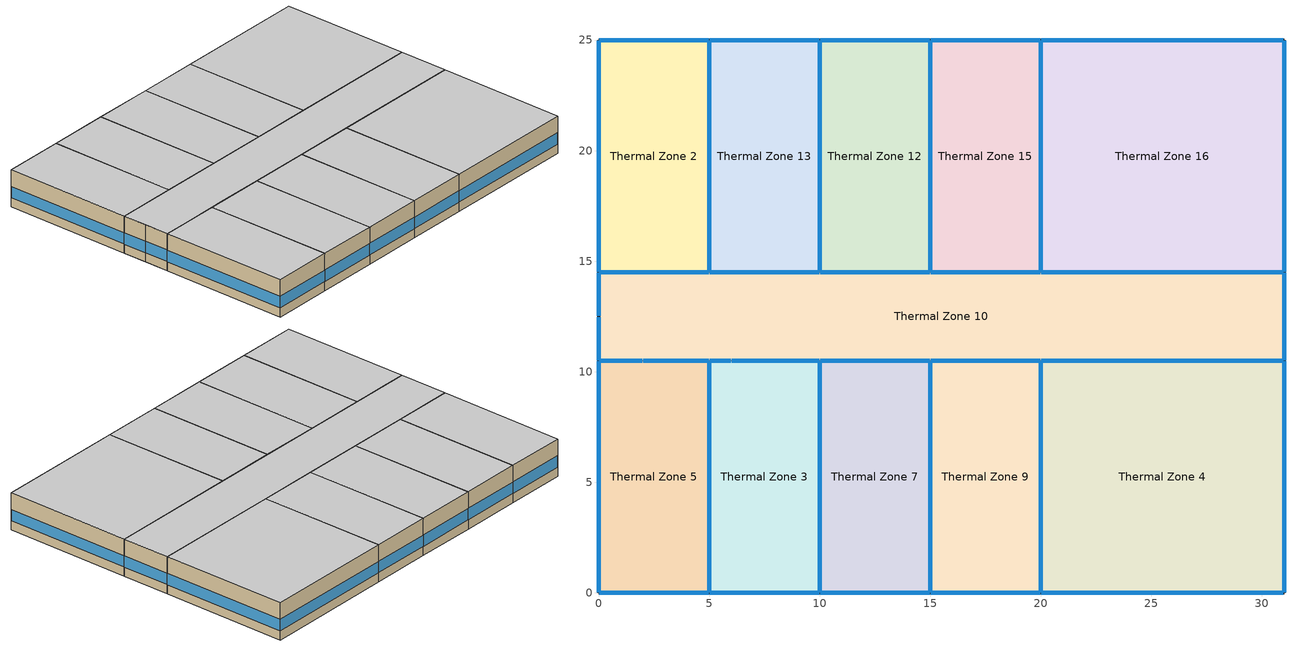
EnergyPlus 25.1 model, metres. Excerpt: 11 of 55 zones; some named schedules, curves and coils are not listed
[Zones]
Thermal Zone 10
 floor ground (AQ_MURB_2024_MURB  ground 1950 1980 6A 2): 31,14.5 31,10.5 0,10.5 0,14.5 z0
 wall outside (Surface 34 c tbd (R 1.0x Solar 1.0x Therm 1.0x)): 31,10.5 31,14.5 z0:3.05
 wall outside (Surface 42 c tbd (R 1.0x Solar 1.0x Therm 1.0x)): 0,12.5 0,10.5 z0:3.05
 wall outside (Surface 43 c tbd (R 1.0x Solar 1.0x Therm 1.0x)): 0,14.5 0,12.5 z0:3.05
 wall to Thermal Zone 4 (Typical Interior Wall): 20,10.5 31,10.5 z0:3.05
 wall to Thermal Zone 9 (Typical Interior Wall): 15,10.5 20,10.5 z0:3.05
 wall to Thermal Zone 7 (Typical Interior Wall): 10,10.5 15,10.5 z0:3.05
 wall to Thermal Zone 3 (Typical Interior Wall): 5,10.5 6,10.5 10,10.5 z0:3.05
 wall to Thermal Zone 5 (Typical Interior Wall): 0,10.5 2,10.5 5,10.5 z0:3.05
 wall to Thermal Zone 2 (Typical Interior Wall): 5,14.5 0,14.5 z0:3.05
 wall to Thermal Zone 13 (Typical Interior Wall): 10,14.5 5,14.5 z0:3.05
 wall to Thermal Zone 12 (Typical Interior Wall): 15,14.5 10,14.5 z0:3.05
 wall to Thermal Zone 15 (Typical Interior Wall): 20,14.5 15,14.5 z0:3.05
 wall to Thermal Zone 16 (Typical Interior Wall): 31,14.5 20,14.5 z0:3.05
 window (Customized Fenestration: u=3.36): 31,10.53 31,14.47 z0.76:1.69; 0,12.47 0,10.53 / 0,14.47 0,12.53 z0.76:1.7
 window inside (Typical Interior Window): 20.03,10.5 30.97,10.5 / 15.03,10.5 19.97,10.5 / 10.03,10.5 14.97,10.5 / 4.97,14.5 0.03,14.5 / 9.97,14.5 5.03,14.5 / 14.97,14.5 10.03,14.5 / 19.97,14.5 15.03,14.5 / 30.97,14.5 20.03,14.5 z0.76:1.68; 6.03,10.5 9.97,10.5 / 2.03,10.5 4.97,10.5 z0.76:1.69; 5.03,10.5 5.97,10.5 z0.76:1.72; 0.03,10.5 1.97,10.5 z0.76:1.7
 ceiling to Thermal Zone 22 (Typical Interior Ceiling): 31,10.5 31,14.5 0,14.5 0,10.5 z3.05
Thermal Zone 12
 floor ground (AQ_MURB_2024_MURB  ground 1950 1980 6A 2): 15,25 15,14.5 10,14.5 10,25 z0
 wall outside (Surface 65 c tbd (R 1.0x Solar 1.0x Therm 1.0x)): 15,25 10,25 z0:3.05
 wall to Thermal Zone 13 (Typical Interior Wall): 10,25 10,14.5 z0:3.05
 wall to Thermal Zone 15 (Typical Interior Wall): 15,14.5 15,25 z0:3.05
 window inside (Typical Interior Window): 10,24.97 10,14.53 / 15,14.53 15,24.97 z0.76:1.68
 window (Customized Fenestration: u=3.36): 14.97,25 10.03,25 z0.76:1.68
 ceiling to Thermal Zone 26 (Typical Interior Ceiling): 15,14.5 15,25 10,25 10,14.5 z3.05
Thermal Zone 13
 floor ground (AQ_MURB_2024_MURB  ground 1950 1980 6A 2): 10,25 10,14.5 5,14.5 5,25 z0
 wall outside (Surface 59 c tbd (R 1.0x Solar 1.0x Therm 1.0x)): 10,25 5,25 z0:3.05
 wall to Thermal Zone 2 (Typical Interior Wall): 5,25 5,14.5 z0:3.05
 window inside (Typical Interior Window): 5,24.97 5,14.53 z0.76:1.68
 window (Customized Fenestration: u=3.36): 9.97,25 5.03,25 z0.76:1.68
 ceiling to Thermal Zone 25 (Typical Interior Ceiling): 10,14.5 10,25 5,25 5,14.5 z3.05
Thermal Zone 15
 floor ground (AQ_MURB_2024_MURB  ground 1950 1980 6A 2): 20,25 20,14.5 15,14.5 15,25 z0
 wall outside (Surface 71 c tbd (R 1.0x Solar 1.0x Therm 1.0x)): 20,25 15,25 z0:3.05
 wall to Thermal Zone 16 (Typical Interior Wall): 20,14.5 20,25 z0:3.05
 window (Customized Fenestration: u=3.36): 19.97,25 15.03,25 z0.76:1.68
 window inside (Typical Interior Window): 20,14.53 20,24.97 z0.76:1.68
 ceiling to Thermal Zone 27 (Typical Interior Ceiling): 20,14.5 20,25 15,25 15,14.5 z3.05
Thermal Zone 16
 floor ground (AQ_MURB_2024_MURB  ground 1950 1980 6A 2): 31,25 31,14.5 20,14.5 20,25 z0
 wall outside (Surface 75 c tbd (R 1.0x Solar 1.0x Therm 1.0x)): 31,25 20,25 z0:3.05
 wall outside (Surface 76 c tbd (R 1.0x Solar 1.0x Therm 1.0x)): 31,14.5 31,25 z0:3.05
 window (Customized Fenestration: u=3.36): 30.97,25 20.03,25 / 31,14.53 31,24.97 z0.76:1.68
 ceiling to Thermal Zone 28 (Typical Interior Ceiling): 31,14.5 31,25 20,25 20,14.5 z3.05
Thermal Zone 2
 floor ground (AQ_MURB_2024_MURB  ground 1950 1980 6A 2): 5,25 5,14.5 0,14.5 0,25 z0
 wall outside (Surface 52 c tbd (R 1.0x Solar 1.0x Therm 1.0x)): 0,25 0,14.5 z0:3.05
 wall outside (Surface 53 c tbd (R 1.0x Solar 1.0x Therm 1.0x)): 5,25 0,25 z0:3.05
 window (Customized Fenestration: u=3.36): 0,24.97 0,14.53 / 4.97,25 0.03,25 z0.76:1.68
 ceiling to Thermal Zone 24 (Typical Interior Ceiling): 5,14.5 5,25 0,25 0,14.5 z3.05
Thermal Zone 3
 floor ground (AQ_MURB_2024_MURB  ground 1950 1980 6A 2): 10,10.5 10,0 5,0 5,10.5 z0
 wall outside (Surface 9 c tbd (R 1.0x Solar 1.0x Therm 1.0x)): 5,0 10,0 z0:3.05
 wall to Thermal Zone 5 (Typical Interior Wall): 5,10.5 5,0 z0:3.05
 wall to Thermal Zone 7 (Typical Interior Wall): 10,0 10,10.5 z0:3.05
 window inside (Typical Interior Window): 5,10.47 5,0.03 / 10,0.03 10,10.47 z0.76:1.68
 window (Customized Fenestration: u=3.36): 5.03,0 9.97,0 z0.76:1.69
 ceiling to Thermal Zone 20 (Typical Interior Ceiling): 10,0 10,10.5 5,10.5 5,0 z3.05
Thermal Zone 4
 floor ground (AQ_MURB_2024_MURB  ground 1950 1980 6A 2): 31,10.5 31,0 20,0 20,10.5 z0
 wall outside (Surface 29 c tbd (R 1.0x Solar 1.0x Therm 1.0x)): 31,0 31,10.5 z0:3.05
 wall outside (Surface 30 c tbd (R 1.0x Solar 1.0x Therm 1.0x)): 20,0 31,0 z0:3.05
 wall to Thermal Zone 9 (Typical Interior Wall): 20,10.5 20,0 z0:3.05
 window (Customized Fenestration: u=3.36): 31,0.03 31,10.47 / 20.03,0 30.97,0 z0.76:1.68
 window inside (Typical Interior Window): 20,10.47 20,0.03 z0.76:1.68
 ceiling to Thermal Zone 1 (Typical Interior Ceiling): 31,0 31,10.5 20,10.5 20,0 z3.05
Thermal Zone 5
 floor ground (AQ_MURB_2024_MURB  ground 1950 1980 6A 2): 5,10.5 5,0 0,0 0,10.5 z0
 wall outside (Surface 2 c tbd (R 1.0x Solar 1.0x Therm 1.0x)): 0,0 5,0 z0:3.05
 wall outside (Surface 3 c tbd (R 1.0x Solar 1.0x Therm 1.0x)): 0,10.5 0,0 z0:3.05
 window (Customized Fenestration: u=3.36): 0.03,0 4.97,0 z0.76:1.69; 0,10.47 0,0.03 z0.76:1.68
 ceiling to Thermal Zone 19 (Typical Interior Ceiling): 5,0 5,10.5 0,10.5 0,0 z3.05
Thermal Zone 7
 floor ground (AQ_MURB_2024_MURB  ground 1950 1980 6A 2): 15,10.5 15,0 10,0 10,10.5 z0
 wall outside (Surface 16 c tbd (R 1.0x Solar 1.0x Therm 1.0x)): 10,0 15,0 z0:3.05
 wall to Thermal Zone 9 (Typical Interior Wall): 15,0 15,10.5 z0:3.05
 window (Customized Fenestration: u=3.36): 10.03,0 14.97,0 z0.76:1.69
 window inside (Typical Interior Window): 15,0.03 15,10.47 z0.76:1.68
 ceiling to Thermal Zone 11 (Typical Interior Ceiling): 15,0 15,10.5 10,10.5 10,0 z3.05
Thermal Zone 9
 floor ground (AQ_MURB_2024_MURB  ground 1950 1980 6A 2): 20,10.5 20,0 15,0 15,10.5 z0
 wall outside (Surface 22 c tbd (R 1.0x Solar 1.0x Therm 1.0x)): 15,0 20,0 z0:3.05
 window (Customized Fenestration: u=3.36): 15.03,0 19.97,0 z0.76:1.69
 ceiling to Thermal Zone 21 (Typical Interior Ceiling): 20,0 20,10.5 15,10.5 15,0 z3.05
[Building]
Building 1
[Site:Location]
Montreal-Trudeau Intl AP: Latitude {deg}=45.4706; Longitude {deg}=-73.7408; Time Zone {hr}=-5; Elevation {m}=36; Keep Site Location Information=No
[SizingPeriod:DesignDay] Month=7; Day of Month=21; Day Type=SummerDesignDay; Daily Dry-Bulb Temperature Range {deltaC}=9.3; Dry-Bulb Temperature Range Modifier Type=DefaultMultipliers; Barometric Pressure {Pa}=100893; Wind Speed {m/s}=4.9; Wind Direction {deg}=220; Rain Indicator=No; Snow Indicator=No; Daylight Saving Time Indicator=No; Solar Model Indicator=ASHRAETau; ASHRAE Clear Sky Optical Depth for Beam Irradiance (taub)=0.465; ASHRAE Clear Sky Optical Depth for Diffuse Irradiance (taud)=1.966; Begin Environment Reset Mode=FullResetAtBeginEnvironment
Name | Maximum Dry-Bulb Temperature {C} | Humidity Condition Type | Wetbulb or DewPoint at Maximum Dry-Bulb {C} | Enthalpy at Maximum Dry-Bulb {J/kg}
Montreal Int'l Ann Clg .4% Condns DB=>MWB | 30 | Wetbulb | 22.1
Montreal Int'l Ann Clg .4% Condns DP=>MDB | 26 | Dewpoint | 21.6
Montreal Int'l Ann Clg .4% Condns Enth=>MDB | 28.1 | Enthalpy |  | 69300
Montreal Int'l Ann Clg .4% Condns WB=>MDB | 28.1 | Wetbulb | 23.2
[Material] Thermal Absorptance=0.9
Name | Roughness | Thickness {m} | Conductivity {W/m-K} | Density {kg/m3} | Specific Heat {J/kg-K} | Solar Absorptance | Visible Absorptance
100mm Normalweight concrete floor | MediumRough | 0.1016 | 2.31045 | 2322 | 832.557 | 0.7 | 0.7
AQNC2024brick (fired clay) (R 1.0x Solar 1.0x Therm 1.0x); AQNC2024brick (fired clay) (R 1.0x Solar 1.0x Therm 1.0x) 1; AQNC2024brick (fired clay) (R 1.0x Solar 1.0x Therm 1.0x) 10; AQNC2024brick (fired clay) (R 1.0x Solar 1.0x Therm 1.0x) 12; AQNC2024brick (fired clay) (R 1.0x Solar 1.0x Therm 1.0x) 14; AQNC2024brick (fired clay) (R 1.0x Solar 1.0x Therm 1.0x) 15; AQNC2024brick (fired clay) (R 1.0x Solar 1.0x Therm 1.0x) 17; AQNC2024brick (fired clay) (R 1.0x Solar 1.0x Therm 1.0x) 19; AQNC2024brick (fired clay) (R 1.0x Solar 1.0x Therm 1.0x) 2; AQNC2024brick (fired clay) (R 1.0x Solar 1.0x Therm 1.0x) 21; AQNC2024brick (fired clay) (R 1.0x Solar 1.0x Therm 1.0x) 23; AQNC2024brick (fired clay) (R 1.0x Solar 1.0x Therm 1.0x) 25; AQNC2024brick (fired clay) (R 1.0x Solar 1.0x Therm 1.0x) 28; AQNC2024brick (fired clay) (R 1.0x Solar 1.0x Therm 1.0x) 29; AQNC2024brick (fired clay) (R 1.0x Solar 1.0x Therm 1.0x) 4; AQNC2024brick (fired clay) (R 1.0x Solar 1.0x Therm 1.0x) 6; AQNC2024brick (fired clay) (R 1.0x Solar 1.0x Therm 1.0x) 7 | MediumRough | 0.1 | 1.43 | 2400 | 840 | 0.7 | 0.7
AQNC2024expanded polystyrene type I 5 cm | MediumRough | 0.05 | 0.0385 | 15 | 1500 | 0.7 | 0.7
AQNC2024standard concrete | MediumRough | 0.1 | 2.5 | 2400 | 840 | 0.7 | 0.7
G01 13mm gypsum board | Smooth | 0.0127 | 0.160031 | 800.001 | 1090.73 | 0.7 | 0.5
Generic Brick (R 1.0x Solar 1.0x Therm 1.0x); Generic Brick (R 1.0x Solar 1.0x Therm 1.0x) 1; Generic Brick (R 1.0x Solar 1.0x Therm 1.0x) 10; Generic Brick (R 1.0x Solar 1.0x Therm 1.0x) 12; Generic Brick (R 1.0x Solar 1.0x Therm 1.0x) 14; Generic Brick (R 1.0x Solar 1.0x Therm 1.0x) 15; Generic Brick (R 1.0x Solar 1.0x Therm 1.0x) 17; Generic Brick (R 1.0x Solar 1.0x Therm 1.0x) 19; Generic Brick (R 1.0x Solar 1.0x Therm 1.0x) 2; Generic Brick (R 1.0x Solar 1.0x Therm 1.0x) 21; Generic Brick (R 1.0x Solar 1.0x Therm 1.0x) 23; Generic Brick (R 1.0x Solar 1.0x Therm 1.0x) 25; Generic Brick (R 1.0x Solar 1.0x Therm 1.0x) 28; Generic Brick (R 1.0x Solar 1.0x Therm 1.0x) 29; Generic Brick (R 1.0x Solar 1.0x Therm 1.0x) 4; Generic Brick (R 1.0x Solar 1.0x Therm 1.0x) 6; Generic Brick (R 1.0x Solar 1.0x Therm 1.0x) 7 | MediumRough | 0.1 | 0.9 | 1920 | 790 | 0.65 | 0.65
Generic Gypsum Board (R 1.0x Solar 1.0x Therm 1.0x); Generic Gypsum Board (R 1.0x Solar 1.0x Therm 1.0x) 1; Generic Gypsum Board (R 1.0x Solar 1.0x Therm 1.0x) 10; Generic Gypsum Board (R 1.0x Solar 1.0x Therm 1.0x) 12; Generic Gypsum Board (R 1.0x Solar 1.0x Therm 1.0x) 14; Generic Gypsum Board (R 1.0x Solar 1.0x Therm 1.0x) 15; Generic Gypsum Board (R 1.0x Solar 1.0x Therm 1.0x) 17; Generic Gypsum Board (R 1.0x Solar 1.0x Therm 1.0x) 19; Generic Gypsum Board (R 1.0x Solar 1.0x Therm 1.0x) 2; Generic Gypsum Board (R 1.0x Solar 1.0x Therm 1.0x) 21; Generic Gypsum Board (R 1.0x Solar 1.0x Therm 1.0x) 23; Generic Gypsum Board (R 1.0x Solar 1.0x Therm 1.0x) 25; Generic Gypsum Board (R 1.0x Solar 1.0x Therm 1.0x) 28; Generic Gypsum Board (R 1.0x Solar 1.0x Therm 1.0x) 29; Generic Gypsum Board (R 1.0x Solar 1.0x Therm 1.0x) 4; Generic Gypsum Board (R 1.0x Solar 1.0x Therm 1.0x) 6; Generic Gypsum Board (R 1.0x Solar 1.0x Therm 1.0x) 7 | MediumSmooth | 0.0127 | 0.16 | 800 | 1090 | 0.5 | 0.5
Generic Wall Air Gap (R 1.0x Solar 1.0x Therm 1.0x); Generic Wall Air Gap (R 1.0x Solar 1.0x Therm 1.0x) 1; Generic Wall Air Gap (R 1.0x Solar 1.0x Therm 1.0x) 10; Generic Wall Air Gap (R 1.0x Solar 1.0x Therm 1.0x) 12; Generic Wall Air Gap (R 1.0x Solar 1.0x Therm 1.0x) 14; Generic Wall Air Gap (R 1.0x Solar 1.0x Therm 1.0x) 15; Generic Wall Air Gap (R 1.0x Solar 1.0x Therm 1.0x) 17; Generic Wall Air Gap (R 1.0x Solar 1.0x Therm 1.0x) 19; Generic Wall Air Gap (R 1.0x Solar 1.0x Therm 1.0x) 2; Generic Wall Air Gap (R 1.0x Solar 1.0x Therm 1.0x) 21; Generic Wall Air Gap (R 1.0x Solar 1.0x Therm 1.0x) 23; Generic Wall Air Gap (R 1.0x Solar 1.0x Therm 1.0x) 25; Generic Wall Air Gap (R 1.0x Solar 1.0x Therm 1.0x) 28; Generic Wall Air Gap (R 1.0x Solar 1.0x Therm 1.0x) 29; Generic Wall Air Gap (R 1.0x Solar 1.0x Therm 1.0x) 4; Generic Wall Air Gap (R 1.0x Solar 1.0x Therm 1.0x) 6; Generic Wall Air Gap (R 1.0x Solar 1.0x Therm 1.0x) 7 | Smooth | 0.1 | 0.667 | 1.28 | 1000 | 0.7 | 0.7
Surface 16 m tbd (R 1.0x Solar 1.0x Therm 1.0x); Surface 22 m tbd (R 1.0x Solar 1.0x Therm 1.0x); Surface 34 m tbd (R 1.0x Solar 1.0x Therm 1.0x); Surface 42 m tbd (R 1.0x Solar 1.0x Therm 1.0x); Surface 43 m tbd (R 1.0x Solar 1.0x Therm 1.0x); Surface 59 m tbd (R 1.0x Solar 1.0x Therm 1.0x); Surface 65 m tbd (R 1.0x Solar 1.0x Therm 1.0x); Surface 71 m tbd (R 1.0x Solar 1.0x Therm 1.0x); Surface 9 m tbd (R 1.0x Solar 1.0x Therm 1.0x) | MediumRough | 0.1 | 0.0941571 | 15 | 1500 | 0.7 | 0.7
Surface 2 m tbd (R 1.0x Solar 1.0x Therm 1.0x); Surface 53 m tbd (R 1.0x Solar 1.0x Therm 1.0x) | MediumRough | 0.1 | 0.100229 | 15 | 1500 | 0.7 | 0.7
Surface 29 m tbd (R 1.0x Solar 1.0x Therm 1.0x); Surface 3 m tbd (R 1.0x Solar 1.0x Therm 1.0x); Surface 52 m tbd (R 1.0x Solar 1.0x Therm 1.0x); Surface 76 m tbd (R 1.0x Solar 1.0x Therm 1.0x) | MediumRough | 0.1 | 0.0970483 | 15 | 1500 | 0.7 | 0.7
Surface 30 m tbd (R 1.0x Solar 1.0x Therm 1.0x); Surface 75 m tbd (R 1.0x Solar 1.0x Therm 1.0x) | MediumRough | 0.1 | 0.0969168 | 15 | 1500 | 0.7 | 0.7
[Material:NoMass]
CP02 CARPET PAD 3: Roughness=Smooth; Thermal Resistance {m2-K/W}=0.21648; Thermal Absorptance=0.9; Solar Absorptance=0.7; Visible Absorptance=0.8
[WindowMaterial:Glazing]
Clear 3mm 1: Optical Data Type=SpectralAverage; Thickness {m}=0.003; Solar Transmittance at Normal Incidence=0.837; Front Side Solar Reflectance at Normal Incidence=0.075; Back Side Solar Reflectance at Normal Incidence=0.075; Visible Transmittance at Normal Incidence=0.898; Front Side Visible Reflectance at Normal Incidence=0.081; Back Side Visible Reflectance at Normal Incidence=0.081; Infrared Transmittance at Normal Incidence=0; Front Side Infrared Hemispherical Emissivity=0.84; Back Side Infrared Hemispherical Emissivity=0.84; Conductivity {W/m-K}=0.9; Dirt Correction Factor for Solar and Visible Transmittance=1; Solar Diffusing=No
[WindowMaterial:SimpleGlazingSystem]
Fenestration U=3.32 0.66 1: U-Factor {W/m2-K}=3.32; Solar Heat Gain Coefficient=0.66; Visible Transmittance=0.21
[Construction]
AQ_MURB_2024_MURB  ground 1950 1980 6A 2: AQNC2024standard concrete, AQNC2024expanded polystyrene type I 5 cm
Customized Fenestration: u=3.36: Fenestration U=3.32 0.66 1
Surface 16 c tbd (R 1.0x Solar 1.0x Therm 1.0x): Generic Brick (R 1.0x Solar 1.0x Therm 1.0x) 6, AQNC2024brick (fired clay) (R 1.0x Solar 1.0x Therm 1.0x) 6, Surface 16 m tbd (R 1.0x Solar 1.0x Therm 1.0x), Generic Wall Air Gap (R 1.0x Solar 1.0x Therm 1.0x) 6, Generic Gypsum Board (R 1.0x Solar 1.0x Therm 1.0x) 6
Surface 2 c tbd (R 1.0x Solar 1.0x Therm 1.0x): Generic Brick (R 1.0x Solar 1.0x Therm 1.0x) 1, AQNC2024brick (fired clay) (R 1.0x Solar 1.0x Therm 1.0x) 1, Surface 2 m tbd (R 1.0x Solar 1.0x Therm 1.0x), Generic Wall Air Gap (R 1.0x Solar 1.0x Therm 1.0x) 1, Generic Gypsum Board (R 1.0x Solar 1.0x Therm 1.0x) 1
Surface 22 c tbd (R 1.0x Solar 1.0x Therm 1.0x): Generic Brick (R 1.0x Solar 1.0x Therm 1.0x) 10, AQNC2024brick (fired clay) (R 1.0x Solar 1.0x Therm 1.0x) 10, Surface 22 m tbd (R 1.0x Solar 1.0x Therm 1.0x), Generic Wall Air Gap (R 1.0x Solar 1.0x Therm 1.0x) 10, Generic Gypsum Board (R 1.0x Solar 1.0x Therm 1.0x) 10
Surface 29 c tbd (R 1.0x Solar 1.0x Therm 1.0x): Generic Brick (R 1.0x Solar 1.0x Therm 1.0x) 2, AQNC2024brick (fired clay) (R 1.0x Solar 1.0x Therm 1.0x) 2, Surface 29 m tbd (R 1.0x Solar 1.0x Therm 1.0x), Generic Wall Air Gap (R 1.0x Solar 1.0x Therm 1.0x) 2, Generic Gypsum Board (R 1.0x Solar 1.0x Therm 1.0x) 2
Surface 3 c tbd (R 1.0x Solar 1.0x Therm 1.0x): Generic Brick (R 1.0x Solar 1.0x Therm 1.0x), AQNC2024brick (fired clay) (R 1.0x Solar 1.0x Therm 1.0x), Surface 3 m tbd (R 1.0x Solar 1.0x Therm 1.0x), Generic Wall Air Gap (R 1.0x Solar 1.0x Therm 1.0x), Generic Gypsum Board (R 1.0x Solar 1.0x Therm 1.0x)
Surface 30 c tbd (R 1.0x Solar 1.0x Therm 1.0x): Generic Brick (R 1.0x Solar 1.0x Therm 1.0x) 12, AQNC2024brick (fired clay) (R 1.0x Solar 1.0x Therm 1.0x) 12, Surface 30 m tbd (R 1.0x Solar 1.0x Therm 1.0x), Generic Wall Air Gap (R 1.0x Solar 1.0x Therm 1.0x) 12, Generic Gypsum Board (R 1.0x Solar 1.0x Therm 1.0x) 12
Surface 34 c tbd (R 1.0x Solar 1.0x Therm 1.0x): Generic Brick (R 1.0x Solar 1.0x Therm 1.0x) 14, AQNC2024brick (fired clay) (R 1.0x Solar 1.0x Therm 1.0x) 14, Surface 34 m tbd (R 1.0x Solar 1.0x Therm 1.0x), Generic Wall Air Gap (R 1.0x Solar 1.0x Therm 1.0x) 14, Generic Gypsum Board (R 1.0x Solar 1.0x Therm 1.0x) 14
Surface 42 c tbd (R 1.0x Solar 1.0x Therm 1.0x): Generic Brick (R 1.0x Solar 1.0x Therm 1.0x) 7, AQNC2024brick (fired clay) (R 1.0x Solar 1.0x Therm 1.0x) 7, Surface 42 m tbd (R 1.0x Solar 1.0x Therm 1.0x), Generic Wall Air Gap (R 1.0x Solar 1.0x Therm 1.0x) 7, Generic Gypsum Board (R 1.0x Solar 1.0x Therm 1.0x) 7
Surface 43 c tbd (R 1.0x Solar 1.0x Therm 1.0x): Generic Brick (R 1.0x Solar 1.0x Therm 1.0x) 17, AQNC2024brick (fired clay) (R 1.0x Solar 1.0x Therm 1.0x) 17, Surface 43 m tbd (R 1.0x Solar 1.0x Therm 1.0x), Generic Wall Air Gap (R 1.0x Solar 1.0x Therm 1.0x) 17, Generic Gypsum Board (R 1.0x Solar 1.0x Therm 1.0x) 17
Surface 52 c tbd (R 1.0x Solar 1.0x Therm 1.0x): Generic Brick (R 1.0x Solar 1.0x Therm 1.0x) 15, AQNC2024brick (fired clay) (R 1.0x Solar 1.0x Therm 1.0x) 15, Surface 52 m tbd (R 1.0x Solar 1.0x Therm 1.0x), Generic Wall Air Gap (R 1.0x Solar 1.0x Therm 1.0x) 15, Generic Gypsum Board (R 1.0x Solar 1.0x Therm 1.0x) 15
Surface 53 c tbd (R 1.0x Solar 1.0x Therm 1.0x): Generic Brick (R 1.0x Solar 1.0x Therm 1.0x) 21, AQNC2024brick (fired clay) (R 1.0x Solar 1.0x Therm 1.0x) 21, Surface 53 m tbd (R 1.0x Solar 1.0x Therm 1.0x), Generic Wall Air Gap (R 1.0x Solar 1.0x Therm 1.0x) 21, Generic Gypsum Board (R 1.0x Solar 1.0x Therm 1.0x) 21
Surface 59 c tbd (R 1.0x Solar 1.0x Therm 1.0x): Generic Brick (R 1.0x Solar 1.0x Therm 1.0x) 23, AQNC2024brick (fired clay) (R 1.0x Solar 1.0x Therm 1.0x) 23, Surface 59 m tbd (R 1.0x Solar 1.0x Therm 1.0x), Generic Wall Air Gap (R 1.0x Solar 1.0x Therm 1.0x) 23, Generic Gypsum Board (R 1.0x Solar 1.0x Therm 1.0x) 23
Surface 65 c tbd (R 1.0x Solar 1.0x Therm 1.0x): Generic Brick (R 1.0x Solar 1.0x Therm 1.0x) 25, AQNC2024brick (fired clay) (R 1.0x Solar 1.0x Therm 1.0x) 25, Surface 65 m tbd (R 1.0x Solar 1.0x Therm 1.0x), Generic Wall Air Gap (R 1.0x Solar 1.0x Therm 1.0x) 25, Generic Gypsum Board (R 1.0x Solar 1.0x Therm 1.0x) 25
Surface 71 c tbd (R 1.0x Solar 1.0x Therm 1.0x): Generic Brick (R 1.0x Solar 1.0x Therm 1.0x) 28, AQNC2024brick (fired clay) (R 1.0x Solar 1.0x Therm 1.0x) 28, Surface 71 m tbd (R 1.0x Solar 1.0x Therm 1.0x), Generic Wall Air Gap (R 1.0x Solar 1.0x Therm 1.0x) 28, Generic Gypsum Board (R 1.0x Solar 1.0x Therm 1.0x) 28
Surface 75 c tbd (R 1.0x Solar 1.0x Therm 1.0x): Generic Brick (R 1.0x Solar 1.0x Therm 1.0x) 19, AQNC2024brick (fired clay) (R 1.0x Solar 1.0x Therm 1.0x) 19, Surface 75 m tbd (R 1.0x Solar 1.0x Therm 1.0x), Generic Wall Air Gap (R 1.0x Solar 1.0x Therm 1.0x) 19, Generic Gypsum Board (R 1.0x Solar 1.0x Therm 1.0x) 19
Surface 76 c tbd (R 1.0x Solar 1.0x Therm 1.0x): Generic Brick (R 1.0x Solar 1.0x Therm 1.0x) 29, AQNC2024brick (fired clay) (R 1.0x Solar 1.0x Therm 1.0x) 29, Surface 76 m tbd (R 1.0x Solar 1.0x Therm 1.0x), Generic Wall Air Gap (R 1.0x Solar 1.0x Therm 1.0x) 29, Generic Gypsum Board (R 1.0x Solar 1.0x Therm 1.0x) 29
Surface 9 c tbd (R 1.0x Solar 1.0x Therm 1.0x): Generic Brick (R 1.0x Solar 1.0x Therm 1.0x) 4, AQNC2024brick (fired clay) (R 1.0x Solar 1.0x Therm 1.0x) 4, Surface 9 m tbd (R 1.0x Solar 1.0x Therm 1.0x), Generic Wall Air Gap (R 1.0x Solar 1.0x Therm 1.0x) 4, Generic Gypsum Board (R 1.0x Solar 1.0x Therm 1.0x) 4
Typical Interior Ceiling: CP02 CARPET PAD 3, 100mm Normalweight concrete floor
Typical Interior Wall: G01 13mm gypsum board, G01 13mm gypsum board
Typical Interior Window: Clear 3mm 1
[Zone] Multiplier=1; Part of Total Floor Area=Yes
Thermal Zone 10; Thermal Zone 12; Thermal Zone 13; Thermal Zone 15; Thermal Zone 16; Thermal Zone 2; Thermal Zone 3; Thermal Zone 4; Thermal Zone 5; Thermal Zone 7; Thermal Zone 9
[Space]
Name | Zone | Space Type
Space 106 | Thermal Zone 10 | MURB large
Space 109 | Thermal Zone 12 | MURB small
Space 108 | Thermal Zone 13 | MURB small
Space 110 | Thermal Zone 15 | MURB small
Space 111 | Thermal Zone 16 | MURB large
Space 107 | Thermal Zone 2 | MURB small
Space 102 | Thermal Zone 3 | MURB small
Space 105 | Thermal Zone 4 | MURB lobby
Space 101 | Thermal Zone 5 | MURB small
Space 103 | Thermal Zone 7 | MURB small
Space 104 | Thermal Zone 9 | MURB small
[SpaceList]
MURB lobby: Space 105, Space 305, Space 205, Space 505
MURB large: Space 211, Space 106, Space 111, Space 206, Space 306, Space 311, Space 506, Space 405, Space 511
MURB small: Space 411, Space 103, Space 403, Space 502, Space 102, Space 101, Space 104, Space 107, Space 203, Space 109, Space 108, Space 408, Space 110, Space 303, Space 501, Space 201, Space 202, Space 204, Space 401, Space 207, Space 208, Space 209, Space 210, Space 310, Space 301, Space 302, Space 509, Space 504, Space 304, Space 307, Space 510, Space 308, Space 406, Space 309, Space 507, Space 402, Space 508, Space 404, Space 503, Space 407, Space 409, Space 410
[ZoneInfiltration:DesignFlowRate] Design Flow Rate Calculation Method=Flow/ExteriorArea; Flow Rate per Exterior Surface Area {m3/s-m2}=0.000330626; Constant Term Coefficient=0.1689; Temperature Term Coefficient=0.0232; Velocity Term Coefficient=0; Velocity Squared Term Coefficient=0.0143; Density Basis=Outdoor
Name | Zone or ZoneList or Space or SpaceList | Schedule
Space 106 HVAC Off Infiltration | Space 106 | Infiltration HVAC Off Schedule
Space 106 HVAC On Infiltration | Space 106 | Infiltration HVAC On Schedule
Space 109 HVAC Off Infiltration | Space 109 | Infiltration HVAC Off Schedule
Space 109 HVAC On Infiltration | Space 109 | Infiltration HVAC On Schedule
Space 108 HVAC Off Infiltration | Space 108 | Infiltration HVAC Off Schedule
Space 108 HVAC On Infiltration | Space 108 | Infiltration HVAC On Schedule
Space 110 HVAC Off Infiltration | Space 110 | Infiltration HVAC Off Schedule
Space 110 HVAC On Infiltration | Space 110 | Infiltration HVAC On Schedule
Space 111 HVAC Off Infiltration | Space 111 | Infiltration HVAC Off Schedule
Space 111 HVAC On Infiltration | Space 111 | Infiltration HVAC On Schedule
Space 107 HVAC Off Infiltration | Space 107 | Infiltration HVAC Off Schedule
Space 107 HVAC On Infiltration | Space 107 | Infiltration HVAC On Schedule
Space 102 HVAC Off Infiltration | Space 102 | Infiltration HVAC Off Schedule
Space 102 HVAC On Infiltration | Space 102 | Infiltration HVAC On Schedule
Space 105 HVAC Off Infiltration | Space 105 | Infiltration HVAC Off Schedule
Space 105 HVAC On Infiltration | Space 105 | Infiltration HVAC On Schedule
Space 101 HVAC Off Infiltration | Space 101 | Infiltration HVAC Off Schedule
Space 101 HVAC On Infiltration | Space 101 | Infiltration HVAC On Schedule
Space 103 HVAC Off Infiltration | Space 103 | Infiltration HVAC Off Schedule
Space 103 HVAC On Infiltration | Space 103 | Infiltration HVAC On Schedule
Space 104 HVAC Off Infiltration | Space 104 | Infiltration HVAC Off Schedule
Space 104 HVAC On Infiltration | Space 104 | Infiltration HVAC On Schedule
[ZoneControl:Thermostat] Temperature Difference Between Cutout And Setpoint {deltaC}=0
Name | Zone or ZoneList | Control Type Schedule | Control 1
Thermal Zone 10 Thermostat | Thermal Zone 10 | Thermal Zone 10 Thermostat Schedule | Thermostat Setpoint Dual Setpoint 33
Thermal Zone 12 Thermostat | Thermal Zone 12 | Thermal Zone 12 Thermostat Schedule | Thermostat Setpoint Dual Setpoint 30
Thermal Zone 13 Thermostat | Thermal Zone 13 | Thermal Zone 13 Thermostat Schedule | Thermostat Setpoint Dual Setpoint 27
Thermal Zone 15 Thermostat | Thermal Zone 15 | Thermal Zone 15 Thermostat Schedule | Thermostat Setpoint Dual Setpoint 24
Thermal Zone 16 Thermostat | Thermal Zone 16 | Thermal Zone 16 Thermostat Schedule | Thermostat Setpoint Dual Setpoint 25
Thermal Zone 2 Thermostat | Thermal Zone 2 | Thermal Zone 2 Thermostat Schedule | Thermostat Setpoint Dual Setpoint 32
Thermal Zone 3 Thermostat | Thermal Zone 3 | Thermal Zone 3 Thermostat Schedule | Thermostat Setpoint Dual Setpoint 35
Thermal Zone 4 Thermostat | Thermal Zone 4 | Thermal Zone 4 Thermostat Schedule | Thermostat Setpoint Dual Setpoint 34
Thermal Zone 5 Thermostat | Thermal Zone 5 | Thermal Zone 5 Thermostat Schedule | Thermostat Setpoint Dual Setpoint 22
Thermal Zone 7 Thermostat | Thermal Zone 7 | Thermal Zone 7 Thermostat Schedule | Thermostat Setpoint Dual Setpoint 31
Thermal Zone 9 Thermostat | Thermal Zone 9 | Thermal Zone 9 Thermostat Schedule | Thermostat Setpoint Dual Setpoint 28
[ThermostatSetpoint:DualSetpoint] Heating Setpoint Temperature Schedule=NECB-G-Thermostat Setpoint-Heating; Cooling Setpoint Temperature Schedule=NECB-G-Thermostat Setpoint-Cooling
Thermostat Setpoint Dual Setpoint 33; Thermostat Setpoint Dual Setpoint 30; Thermostat Setpoint Dual Setpoint 27; Thermostat Setpoint Dual Setpoint 24; Thermostat Setpoint Dual Setpoint 25; Thermostat Setpoint Dual Setpoint 32; Thermostat Setpoint Dual Setpoint 35; Thermostat Setpoint Dual Setpoint 34; Thermostat Setpoint Dual Setpoint 22; Thermostat Setpoint Dual Setpoint 31; Thermostat Setpoint Dual Setpoint 28
[ZoneHVAC:Baseboard:Convective:Electric] Availability Schedule=Always On Discrete hvac_library; Heating Design Capacity {W}=Autosize; Efficiency=1
Elec Baseboard; Elec Baseboard 32; Elec Baseboard 25; Elec Baseboard 29; Elec Baseboard 26; Elec Baseboard 22; Elec Baseboard 23; Elec Baseboard 24; Elec Baseboard 43; Elec Baseboard 47; Elec Baseboard 45; Elec Baseboard 31; Elec Baseboard 52; Elec Baseboard 44; Elec Baseboard 53; Elec Baseboard 48; Elec Baseboard 54; Elec Baseboard 49; Elec Baseboard 42; Elec Baseboard 40; Elec Baseboard 36; Elec Baseboard 37; Elec Baseboard 34; Elec Baseboard 46; Elec Baseboard 50; Elec Baseboard 41; Elec Baseboard 51; Elec Baseboard 38; Elec Baseboard 39; Elec Baseboard 8; Elec Baseboard 14; Elec Baseboard 2; Elec Baseboard 3; Elec Baseboard 33; Elec Baseboard 19; Elec Baseboard 11; Elec Baseboard 5; Elec Baseboard 6; Elec Baseboard 13; Elec Baseboard 9; Elec Baseboard 12; Elec Baseboard 7; Elec Baseboard 16; Elec Baseboard 15; Elec Baseboard 21; Elec Baseboard 17; Elec Baseboard 4; Elec Baseboard 1; Elec Baseboard 10; Elec Baseboard 20; Elec Baseboard 18; Elec Baseboard 28; Elec Baseboard 30; Elec Baseboard 35; Elec Baseboard 27
[ZoneHVAC:PackagedTerminalAirConditioner] Availability Schedule=Always On Discrete hvac_library; Cooling Supply Air Flow Rate {m3/s}=Autosize; Heating Supply Air Flow Rate {m3/s}=Autosize; No Load Supply Air Flow Rate {m3/s}=Autosize; No Load Supply Air Flow Rate Control Set To Low Speed=Yes; Cooling Outdoor Air Flow Rate {m3/s}=Autosize; Heating Outdoor Air Flow Rate {m3/s}=Autosize; No Load Outdoor Air Flow Rate {m3/s}=Autosize; Fan Placement=DrawThrough; Supply Air Fan Operating Mode Schedule=Cycling PTAC Fan Mode Always Zero
Name | Supply Air Fan | Heating Coil | Cooling Coil
Cycling PTAC DX Clg Elec Htg | Cycling Elec PTAC Fan | Cycling PTAC Elec Htg Coil | Cycling Elec PTAC 1 Spd DX Clg Coil
Cycling PTAC DX Clg Elec Htg 50 | Cycling Elec PTAC Fan 50 | Cycling PTAC Elec Htg Coil 50 | Cycling Elec PTAC 1 Spd DX Clg Coil 50
Cycling PTAC DX Clg Elec Htg 52 | Cycling Elec PTAC Fan 52 | Cycling PTAC Elec Htg Coil 52 | Cycling Elec PTAC 1 Spd DX Clg Coil 52
Cycling PTAC DX Clg Elec Htg 51 | Cycling Elec PTAC Fan 51 | Cycling PTAC Elec Htg Coil 51 | Cycling Elec PTAC 1 Spd DX Clg Coil 51
Cycling PTAC DX Clg Elec Htg 54 | Cycling Elec PTAC Fan 54 | Cycling PTAC Elec Htg Coil 54 | Cycling Elec PTAC 1 Spd DX Clg Coil 54
Cycling PTAC DX Clg Elec Htg 4 | Cycling Elec PTAC Fan 4 | Cycling PTAC Elec Htg Coil 4 | Cycling Elec PTAC 1 Spd DX Clg Coil 4
Cycling PTAC DX Clg Elec Htg 22 | Cycling Elec PTAC Fan 22 | Cycling PTAC Elec Htg Coil 22 | Cycling Elec PTAC 1 Spd DX Clg Coil 22
Cycling PTAC DX Clg Elec Htg 12 | Cycling Elec PTAC Fan 12 | Cycling PTAC Elec Htg Coil 12 | Cycling Elec PTAC 1 Spd DX Clg Coil 12
Cycling PTAC DX Clg Elec Htg 3 | Cycling Elec PTAC Fan 3 | Cycling PTAC Elec Htg Coil 3 | Cycling Elec PTAC 1 Spd DX Clg Coil 3
Cycling PTAC DX Clg Elec Htg 18 | Cycling Elec PTAC Fan 18 | Cycling PTAC Elec Htg Coil 18 | Cycling Elec PTAC 1 Spd DX Clg Coil 18
Cycling PTAC DX Clg Elec Htg 27 | Cycling Elec PTAC Fan 27 | Cycling PTAC Elec Htg Coil 27 | Cycling Elec PTAC 1 Spd DX Clg Coil 27
Cycling PTAC DX Clg Elec Htg 43 | Cycling Elec PTAC Fan 43 | Cycling PTAC Elec Htg Coil 43 | Cycling Elec PTAC 1 Spd DX Clg Coil 43
Cycling PTAC DX Clg Elec Htg 16 | Cycling Elec PTAC Fan 16 | Cycling PTAC Elec Htg Coil 16 | Cycling Elec PTAC 1 Spd DX Clg Coil 16
Cycling PTAC DX Clg Elec Htg 23 | Cycling Elec PTAC Fan 23 | Cycling PTAC Elec Htg Coil 23 | Cycling Elec PTAC 1 Spd DX Clg Coil 23
Cycling PTAC DX Clg Elec Htg 1 | Cycling Elec PTAC Fan 1 | Cycling PTAC Elec Htg Coil 1 | Cycling Elec PTAC 1 Spd DX Clg Coil 1
Cycling PTAC DX Clg Elec Htg 10 | Cycling Elec PTAC Fan 10 | Cycling PTAC Elec Htg Coil 10 | Cycling Elec PTAC 1 Spd DX Clg Coil 10
Cycling PTAC DX Clg Elec Htg 24 | Cycling Elec PTAC Fan 24 | Cycling PTAC Elec Htg Coil 24 | Cycling Elec PTAC 1 Spd DX Clg Coil 24
Cycling PTAC DX Clg Elec Htg 2 | Cycling Elec PTAC Fan 2 | Cycling PTAC Elec Htg Coil 2 | Cycling Elec PTAC 1 Spd DX Clg Coil 2
Cycling PTAC DX Clg Elec Htg 6 | Cycling Elec PTAC Fan 6 | Cycling PTAC Elec Htg Coil 6 | Cycling Elec PTAC 1 Spd DX Clg Coil 6
Cycling PTAC DX Clg Elec Htg 14 | Cycling Elec PTAC Fan 14 | Cycling PTAC Elec Htg Coil 14 | Cycling Elec PTAC 1 Spd DX Clg Coil 14
Cycling PTAC DX Clg Elec Htg 17 | Cycling Elec PTAC Fan 17 | Cycling PTAC Elec Htg Coil 17 | Cycling Elec PTAC 1 Spd DX Clg Coil 17
Cycling PTAC DX Clg Elec Htg 5 | Cycling Elec PTAC Fan 5 | Cycling PTAC Elec Htg Coil 5 | Cycling Elec PTAC 1 Spd DX Clg Coil 5
Cycling PTAC DX Clg Elec Htg 47 | Cycling Elec PTAC Fan 47 | Cycling PTAC Elec Htg Coil 47 | Cycling Elec PTAC 1 Spd DX Clg Coil 47
Cycling PTAC DX Clg Elec Htg 28 | Cycling Elec PTAC Fan 28 | Cycling PTAC Elec Htg Coil 28 | Cycling Elec PTAC 1 Spd DX Clg Coil 28
Cycling PTAC DX Clg Elec Htg 25 | Cycling Elec PTAC Fan 25 | Cycling PTAC Elec Htg Coil 25 | Cycling Elec PTAC 1 Spd DX Clg Coil 25
Cycling PTAC DX Clg Elec Htg 7 | Cycling Elec PTAC Fan 7 | Cycling PTAC Elec Htg Coil 7 | Cycling Elec PTAC 1 Spd DX Clg Coil 7
Cycling PTAC DX Clg Elec Htg 26 | Cycling Elec PTAC Fan 26 | Cycling PTAC Elec Htg Coil 26 | Cycling Elec PTAC 1 Spd DX Clg Coil 26
Cycling PTAC DX Clg Elec Htg 11 | Cycling Elec PTAC Fan 11 | Cycling PTAC Elec Htg Coil 11 | Cycling Elec PTAC 1 Spd DX Clg Coil 11
Cycling PTAC DX Clg Elec Htg 29 | Cycling Elec PTAC Fan 29 | Cycling PTAC Elec Htg Coil 29 | Cycling Elec PTAC 1 Spd DX Clg Coil 29
Cycling PTAC DX Clg Elec Htg 8 | Cycling Elec PTAC Fan 8 | Cycling PTAC Elec Htg Coil 8 | Cycling Elec PTAC 1 Spd DX Clg Coil 8
Cycling PTAC DX Clg Elec Htg 30 | Cycling Elec PTAC Fan 30 | Cycling PTAC Elec Htg Coil 30 | Cycling Elec PTAC 1 Spd DX Clg Coil 30
Cycling PTAC DX Clg Elec Htg 13 | Cycling Elec PTAC Fan 13 | Cycling PTAC Elec Htg Coil 13 | Cycling Elec PTAC 1 Spd DX Clg Coil 13
Cycling PTAC DX Clg Elec Htg 19 | Cycling Elec PTAC Fan 19 | Cycling PTAC Elec Htg Coil 19 | Cycling Elec PTAC 1 Spd DX Clg Coil 19
Cycling PTAC DX Clg Elec Htg 53 | Cycling Elec PTAC Fan 53 | Cycling PTAC Elec Htg Coil 53 | Cycling Elec PTAC 1 Spd DX Clg Coil 53
Cycling PTAC DX Clg Elec Htg 9 | Cycling Elec PTAC Fan 9 | Cycling PTAC Elec Htg Coil 9 | Cycling Elec PTAC 1 Spd DX Clg Coil 9
Cycling PTAC DX Clg Elec Htg 31 | Cycling Elec PTAC Fan 31 | Cycling PTAC Elec Htg Coil 31 | Cycling Elec PTAC 1 Spd DX Clg Coil 31
Cycling PTAC DX Clg Elec Htg 32 | Cycling Elec PTAC Fan 32 | Cycling PTAC Elec Htg Coil 32 | Cycling Elec PTAC 1 Spd DX Clg Coil 32
Cycling PTAC DX Clg Elec Htg 20 | Cycling Elec PTAC Fan 20 | Cycling PTAC Elec Htg Coil 20 | Cycling Elec PTAC 1 Spd DX Clg Coil 20
Cycling PTAC DX Clg Elec Htg 15 | Cycling Elec PTAC Fan 15 | Cycling PTAC Elec Htg Coil 15 | Cycling Elec PTAC 1 Spd DX Clg Coil 15
Cycling PTAC DX Clg Elec Htg 21 | Cycling Elec PTAC Fan 21 | Cycling PTAC Elec Htg Coil 21 | Cycling Elec PTAC 1 Spd DX Clg Coil 21
Cycling PTAC DX Clg Elec Htg 38 | Cycling Elec PTAC Fan 38 | Cycling PTAC Elec Htg Coil 38 | Cycling Elec PTAC 1 Spd DX Clg Coil 38
Cycling PTAC DX Clg Elec Htg 41 | Cycling Elec PTAC Fan 41 | Cycling PTAC Elec Htg Coil 41 | Cycling Elec PTAC 1 Spd DX Clg Coil 41
Cycling PTAC DX Clg Elec Htg 39 | Cycling Elec PTAC Fan 39 | Cycling PTAC Elec Htg Coil 39 | Cycling Elec PTAC 1 Spd DX Clg Coil 39
Cycling PTAC DX Clg Elec Htg 35 | Cycling Elec PTAC Fan 35 | Cycling PTAC Elec Htg Coil 35 | Cycling Elec PTAC 1 Spd DX Clg Coil 35
Cycling PTAC DX Clg Elec Htg 44 | Cycling Elec PTAC Fan 44 | Cycling PTAC Elec Htg Coil 44 | Cycling Elec PTAC 1 Spd DX Clg Coil 44
Cycling PTAC DX Clg Elec Htg 42 | Cycling Elec PTAC Fan 42 | Cycling PTAC Elec Htg Coil 42 | Cycling Elec PTAC 1 Spd DX Clg Coil 42
Cycling PTAC DX Clg Elec Htg 40 | Cycling Elec PTAC Fan 40 | Cycling PTAC Elec Htg Coil 40 | Cycling Elec PTAC 1 Spd DX Clg Coil 40
Cycling PTAC DX Clg Elec Htg 33 | Cycling Elec PTAC Fan 33 | Cycling PTAC Elec Htg Coil 33 | Cycling Elec PTAC 1 Spd DX Clg Coil 33
Cycling PTAC DX Clg Elec Htg 36 | Cycling Elec PTAC Fan 36 | Cycling PTAC Elec Htg Coil 36 | Cycling Elec PTAC 1 Spd DX Clg Coil 36
Cycling PTAC DX Clg Elec Htg 34 | Cycling Elec PTAC Fan 34 | Cycling PTAC Elec Htg Coil 34 | Cycling Elec PTAC 1 Spd DX Clg Coil 34
Cycling PTAC DX Clg Elec Htg 37 | Cycling Elec PTAC Fan 37 | Cycling PTAC Elec Htg Coil 37 | Cycling Elec PTAC 1 Spd DX Clg Coil 37
Cycling PTAC DX Clg Elec Htg 49 | Cycling Elec PTAC Fan 49 | Cycling PTAC Elec Htg Coil 49 | Cycling Elec PTAC 1 Spd DX Clg Coil 49
Cycling PTAC DX Clg Elec Htg 45 | Cycling Elec PTAC Fan 45 | Cycling PTAC Elec Htg Coil 45 | Cycling Elec PTAC 1 Spd DX Clg Coil 45
Cycling PTAC DX Clg Elec Htg 46 | Cycling Elec PTAC Fan 46 | Cycling PTAC Elec Htg Coil 46 | Cycling Elec PTAC 1 Spd DX Clg Coil 46
Cycling PTAC DX Clg Elec Htg 48 | Cycling Elec PTAC Fan 48 | Cycling PTAC Elec Htg Coil 48 | Cycling Elec PTAC 1 Spd DX Clg Coil 48
[Fan:OnOff] Availability Schedule=Always On Discrete hvac_library; Fan Total Efficiency=0.6; Pressure Rise {Pa}=250; Maximum Flow Rate {m3/s}=Autosize; Motor Efficiency=0.8; Motor In Airstream Fraction=1; Fan Power Ratio Function of Speed Ratio Curve=Fan On Off Power Curve 15; Fan Efficiency Ratio Function of Speed Ratio Curve=Fan On Off Efficiency Curve 15
Cycling Elec PTAC Fan; Cycling Elec PTAC Fan 50; Cycling Elec PTAC Fan 52; Cycling Elec PTAC Fan 51; Cycling Elec PTAC Fan 54; Cycling Elec PTAC Fan 4; Cycling Elec PTAC Fan 22; Cycling Elec PTAC Fan 12; Cycling Elec PTAC Fan 3; Cycling Elec PTAC Fan 18; Cycling Elec PTAC Fan 27; Cycling Elec PTAC Fan 43; Cycling Elec PTAC Fan 16; Cycling Elec PTAC Fan 23; Cycling Elec PTAC Fan 1; Cycling Elec PTAC Fan 10; Cycling Elec PTAC Fan 24; Cycling Elec PTAC Fan 2; Cycling Elec PTAC Fan 6; Cycling Elec PTAC Fan 14; Cycling Elec PTAC Fan 17; Cycling Elec PTAC Fan 5; Cycling Elec PTAC Fan 47; Cycling Elec PTAC Fan 28; Cycling Elec PTAC Fan 25; Cycling Elec PTAC Fan 7; Cycling Elec PTAC Fan 26; Cycling Elec PTAC Fan 11; Cycling Elec PTAC Fan 29; Cycling Elec PTAC Fan 8; Cycling Elec PTAC Fan 30; Cycling Elec PTAC Fan 13; Cycling Elec PTAC Fan 19; Cycling Elec PTAC Fan 53; Cycling Elec PTAC Fan 9; Cycling Elec PTAC Fan 31; Cycling Elec PTAC Fan 32; Cycling Elec PTAC Fan 20; Cycling Elec PTAC Fan 15; Cycling Elec PTAC Fan 21; Cycling Elec PTAC Fan 38; Cycling Elec PTAC Fan 41; Cycling Elec PTAC Fan 39; Cycling Elec PTAC Fan 35; Cycling Elec PTAC Fan 44; Cycling Elec PTAC Fan 42; Cycling Elec PTAC Fan 40; Cycling Elec PTAC Fan 33; Cycling Elec PTAC Fan 36; Cycling Elec PTAC Fan 34; Cycling Elec PTAC Fan 37; Cycling Elec PTAC Fan 49; Cycling Elec PTAC Fan 45; Cycling Elec PTAC Fan 46; Cycling Elec PTAC Fan 48
[Coil:Heating:Electric] Availability Schedule=Always On Discrete hvac_library; Efficiency=1; Nominal Capacity {W}=1e-05
Cycling PTAC Elec Htg Coil; Cycling PTAC Elec Htg Coil 50; Cycling PTAC Elec Htg Coil 52; Cycling PTAC Elec Htg Coil 51; Cycling PTAC Elec Htg Coil 54; Cycling PTAC Elec Htg Coil 4; Cycling PTAC Elec Htg Coil 22; Cycling PTAC Elec Htg Coil 12; Cycling PTAC Elec Htg Coil 3; Cycling PTAC Elec Htg Coil 18; Cycling PTAC Elec Htg Coil 27; Cycling PTAC Elec Htg Coil 43; Cycling PTAC Elec Htg Coil 16; Cycling PTAC Elec Htg Coil 23; Cycling PTAC Elec Htg Coil 1; Cycling PTAC Elec Htg Coil 10; Cycling PTAC Elec Htg Coil 24; Cycling PTAC Elec Htg Coil 2; Cycling PTAC Elec Htg Coil 6; Cycling PTAC Elec Htg Coil 14; Cycling PTAC Elec Htg Coil 17; Cycling PTAC Elec Htg Coil 5; Cycling PTAC Elec Htg Coil 47; Cycling PTAC Elec Htg Coil 28; Cycling PTAC Elec Htg Coil 25; Cycling PTAC Elec Htg Coil 7; Cycling PTAC Elec Htg Coil 26; Cycling PTAC Elec Htg Coil 11; Cycling PTAC Elec Htg Coil 29; Cycling PTAC Elec Htg Coil 8; Cycling PTAC Elec Htg Coil 30; Cycling PTAC Elec Htg Coil 13; Cycling PTAC Elec Htg Coil 19; Cycling PTAC Elec Htg Coil 53; Cycling PTAC Elec Htg Coil 9; Cycling PTAC Elec Htg Coil 31; Cycling PTAC Elec Htg Coil 32; Cycling PTAC Elec Htg Coil 20; Cycling PTAC Elec Htg Coil 15; Cycling PTAC Elec Htg Coil 21; Cycling PTAC Elec Htg Coil 38; Cycling PTAC Elec Htg Coil 41; Cycling PTAC Elec Htg Coil 39; Cycling PTAC Elec Htg Coil 35; Cycling PTAC Elec Htg Coil 44; Cycling PTAC Elec Htg Coil 42; Cycling PTAC Elec Htg Coil 40; Cycling PTAC Elec Htg Coil 33; Cycling PTAC Elec Htg Coil 36; Cycling PTAC Elec Htg Coil 34; Cycling PTAC Elec Htg Coil 37; Cycling PTAC Elec Htg Coil 49; Cycling PTAC Elec Htg Coil 45; Cycling PTAC Elec Htg Coil 46; Cycling PTAC Elec Htg Coil 48
[Zone equipment]
Thermal Zone 10: Elec Baseboard 32, Cycling PTAC DX Clg Elec Htg 50
Thermal Zone 12: Elec Baseboard 29, Cycling PTAC DX Clg Elec Htg 51
Thermal Zone 13: Elec Baseboard 26, Cycling PTAC DX Clg Elec Htg 54
Thermal Zone 15: Elec Baseboard 23, Cycling PTAC DX Clg Elec Htg 22
Thermal Zone 16: Elec Baseboard 24, Cycling PTAC DX Clg Elec Htg 12
Thermal Zone 2: Elec Baseboard 31, Cycling PTAC DX Clg Elec Htg 43
Thermal Zone 3: Elec Baseboard 34, Cycling PTAC DX Clg Elec Htg 47
Thermal Zone 4: Elec Baseboard 33, Cycling PTAC DX Clg Elec Htg 53
Thermal Zone 5: Elec Baseboard 21, Cycling PTAC DX Clg Elec Htg 44
Thermal Zone 7: Elec Baseboard 30, Cycling PTAC DX Clg Elec Htg 45
Thermal Zone 9: Elec Baseboard 27, Cycling PTAC DX Clg Elec Htg 48
[Sizing:Zone] Zone Cooling Design Supply Air Temperature Input Method=SupplyAirTemperature; Zone Cooling Design Supply Air Temperature {C}=14; Zone Cooling Design Supply Air Temperature Difference {deltaC}=11.11; Zone Heating Design Supply Air Temperature Input Method=SupplyAirTemperature; Zone Heating Design Supply Air Temperature {C}=40; Zone Heating Design Supply Air Temperature Difference {deltaC}=11.11; Zone Cooling Design Supply Air Humidity Ratio {kgWater/kgDryAir}=0.0085; Zone Heating Design Supply Air Humidity Ratio {kgWater/kgDryAir}=0.008; Cooling Design Air Flow Method=DesignDay; Cooling Design Air Flow Rate {m3/s}=0; Cooling Minimum Air Flow per Zone Floor Area {m3/s-m2}=0.000762; Cooling Minimum Air Flow {m3/s}=0; Cooling Minimum Air Flow Fraction=0; Heating Design Air Flow Method=DesignDay; Heating Design Air Flow Rate {m3/s}=0; Heating Maximum Air Flow per Zone Floor Area {m3/s-m2}=0.002032; Heating Maximum Air Flow {m3/s}=0.141576; Heating Maximum Air Flow Fraction=0.3; Account for Dedicated Outdoor Air System=No; Zone Load Sizing Method=Sensible Load Only No Latent Load; Zone Latent Cooling Design Supply Air Humidity Ratio Input Method=HumidityRatioDifference; Zone Cooling Design Supply Air Humidity Ratio Difference {kgWater/kgDryAir}=0.005; Zone Latent Heating Design Supply Air Humidity Ratio Input Method=HumidityRatioDifference; Zone Humidification Design Supply Air Humidity Ratio Difference {kgWater/kgDryAir}=0.005; Type of Space Sum to Use=Coincident
Name | Design Specification Outdoor Air Object
Thermal Zone 10 | Thermal Zone 10 Zero air DSOA
Thermal Zone 12 | Thermal Zone 12 Zero air DSOA
Thermal Zone 13 | Thermal Zone 13 Zero air DSOA
Thermal Zone 15 | Thermal Zone 15 Zero air DSOA
Thermal Zone 16 | Thermal Zone 16 Zero air DSOA
Thermal Zone 2 | Thermal Zone 2 Zero air DSOA
Thermal Zone 3 | Thermal Zone 3 Zero air DSOA
Thermal Zone 4 | Thermal Zone 4 Zero air DSOA
Thermal Zone 5 | Thermal Zone 5 Zero air DSOA
Thermal Zone 7 | Thermal Zone 7 Zero air DSOA
Thermal Zone 9 | Thermal Zone 9 Zero air DSOA
[DesignSpecification:OutdoorAir] Outdoor Air Method=Sum; Outdoor Air Flow per Person {m3/s-person}=0; Outdoor Air Flow per Zone Floor Area {m3/s-m2}=0; Outdoor Air Flow per Zone {m3/s}=0; Outdoor Air Flow Air Changes per Hour {1/hr}=0
Thermal Zone 10 Zero air DSOA; Thermal Zone 12 Zero air DSOA; Thermal Zone 13 Zero air DSOA; Thermal Zone 15 Zero air DSOA; Thermal Zone 16 Zero air DSOA; Thermal Zone 2 Zero air DSOA; Thermal Zone 3 Zero air DSOA; Thermal Zone 4 Zero air DSOA; Thermal Zone 5 Zero air DSOA; Thermal Zone 7 Zero air DSOA; Thermal Zone 9 Zero air DSOA
[Lights] Schedule=Eclairageint; Design Level Calculation Method=LightingLevel; Lighting Level {W}=241.35; Fraction Radiant=0.4; Fraction Visible=0.2; Fraction Replaceable=1
Name | Zone or ZoneList or Space or SpaceList
Lights 1 | MURB large
Lights 2 | MURB small
[People] Number of People Schedule=MidriseApartment Apartment Occ 3; Number of People Calculation Method=People/Area; People per Floor Area {person/m2}=0.0283091; Fraction Radiant=0.3; Activity Level Schedule=MidriseApartment Activity 3
Name | Zone or ZoneList or Space or SpaceList
People 1 | MURB large
People 2 | MURB small
[ElectricEquipment] Design Level Calculation Method=EquipmentLevel
Name | Zone or ZoneList or Space or SpaceList | Schedule | Design Level {W} | Fraction Radiant | Fraction Latent | Fraction Lost
Electric Equipment 1 15.0 percent reduction | MURB large | Autres | 629 | 0.2
Electric Equipment 11 15.0 percent reduction | MURB large | Laveuse | 23.647 | 0.2 | 0 | 0.1
Electric Equipment 13 15.0 percent reduction | MURB large | Lavevaisselle | 26.0015 | 0.1 | 0.1 | 0.8
Electric Equipment 16 15.0 percent reduction | MURB large | Refrigerateur | 99.263 | 0 | 0.1 | 0.9
Electric Equipment 17 15.0 percent reduction | MURB large | Secheuse | 235.195 | 0.2 | 0 | 0.8
Electric Equipment 5 15.0 percent reduction | MURB large | Chaufeau | 800.36 | 0 | 0.1 | 0.9
Electric Equipment 7 15.0 percent reduction | MURB large | Congelateur | 14.8325 | 0 | 0.1 | 0.9
Electric Equipment 9 15.0 percent reduction | MURB large | Fourcuisiniere | 266.05 | 0.2 | 0.1 | 0.1
Electric Equipment 10 15.0 percent reduction | MURB small | Fourcuisiniere | 266.05 | 0.2 | 0.1 | 0.1
Electric Equipment 12 15.0 percent reduction | MURB small | Laveuse | 23.647 | 0.2 | 0 | 0.1
Electric Equipment 14 15.0 percent reduction | MURB small | Lavevaisselle | 26.0015 | 0.1 | 0.1 | 0.8
Electric Equipment 15 15.0 percent reduction | MURB small | Refrigerateur | 99.263 | 0 | 0.1 | 0.9
Electric Equipment 18 15.0 percent reduction | MURB small | Secheuse | 235.195 | 0.2 | 0 | 0.8
Electric Equipment 3 15.0 percent reduction | MURB small | Autres | 629 | 0.2
Electric Equipment 6 15.0 percent reduction | MURB small | Chaufeau | 800.36 | 0 | 0.1 | 0.9
Electric Equipment 8 15.0 percent reduction | MURB small | Congelateur | 14.8325 | 0 | 0.1 | 0.9
[Exterior:Lights]
Exterior Lights 1: Schedule=Eclairagext; Design Level {W}=1000
[Schedule:Compact]
Thermal Zone 10 Thermostat Schedule; Thermal Zone 12 Thermostat Schedule; Thermal Zone 13 Thermostat Schedule; Thermal Zone 15 Thermostat Schedule; Thermal Zone 16 Thermostat Schedule; Thermal Zone 2 Thermostat Schedule; Thermal Zone 3 Thermostat Schedule; Thermal Zone 4 Thermostat Schedule; Thermal Zone 5 Thermostat Schedule; Thermal Zone 7 Thermostat Schedule; Thermal Zone 9 Thermostat Schedule: Through: 12/31, For: AllDays, Until: 24:00, 4
[Schedule:Day:Interval]
NECB-G-Thermostat Setpoint-Heating Default 2: No, 01:00, 18, 07:00, 18, 09:00, 21, 17:00, 21, 22:00, 21, 24:00, 18
NECB-G-Thermostat Setpoint-Heating Default: No, 24:00, 21
NECB-G-Thermostat Setpoint-Cooling Default: No, 24:00, 23
MidriseApartment Apartment Occ Default; MidriseApartment Apartment Occ Summer Design Day 3; MidriseApartment Apartment Occ Winter Design Day 3: No, 07:00, 1, 08:00, 0.85, 09:00, 0.39, 16:00, 0.25, 17:00, 0.3, 18:00, 0.52, 21:00, 0.87, 24:00, 1
MidriseApartment Activity Default; MidriseApartment Activity Summer Design Day 3; MidriseApartment Activity Winter Design Day 3: No, 24:00, 120
[Schedule:Week:Daily]
NECB-G-Thermostat Setpoint-Heating Week Rule - Jan1-Dec31: NECB-G-Thermostat Setpoint-Heating Default 2, NECB-G-Thermostat Setpoint-Heating Default, NECB-G-Thermostat Setpoint-Heating Default, NECB-G-Thermostat Setpoint-Heating Default, NECB-G-Thermostat Setpoint-Heating Default, NECB-G-Thermostat Setpoint-Heating Default, NECB-G-Thermostat Setpoint-Heating Default 2, NECB-G-Thermostat Setpoint-Heating Default, NECB-G-Thermostat Setpoint-Heating Default, NECB-G-Thermostat Setpoint-Heating Default, NECB-G-Thermostat Setpoint-Heating Default, NECB-G-Thermostat Setpoint-Heating Default
NECB-G-Thermostat Setpoint-Cooling Week Rule - Jan1-Dec31: NECB-G-Thermostat Setpoint-Cooling Default, NECB-G-Thermostat Setpoint-Cooling Default, NECB-G-Thermostat Setpoint-Cooling Default, NECB-G-Thermostat Setpoint-Cooling Default, NECB-G-Thermostat Setpoint-Cooling Default, NECB-G-Thermostat Setpoint-Cooling Default, NECB-G-Thermostat Setpoint-Cooling Default, NECB-G-Thermostat Setpoint-Cooling Default, NECB-G-Thermostat Setpoint-Cooling Default, NECB-G-Thermostat Setpoint-Cooling Default, NECB-G-Thermostat Setpoint-Cooling Default, NECB-G-Thermostat Setpoint-Cooling Default
MidriseApartment Apartment Occ 3 Week Rule - Jan1-Dec31: MidriseApartment Apartment Occ Default, MidriseApartment Apartment Occ Default, MidriseApartment Apartment Occ Default, MidriseApartment Apartment Occ Default, MidriseApartment Apartment Occ Default, MidriseApartment Apartment Occ Default, MidriseApartment Apartment Occ Default, MidriseApartment Apartment Occ Default, MidriseApartment Apartment Occ Summer Design Day 3, MidriseApartment Apartment Occ Winter Design Day 3, MidriseApartment Apartment Occ Default, MidriseApartment Apartment Occ Default
MidriseApartment Activity 3 Week Rule - Jan1-Dec31: MidriseApartment Activity Default, MidriseApartment Activity Default, MidriseApartment Activity Default, MidriseApartment Activity Default, MidriseApartment Activity Default, MidriseApartment Activity Default, MidriseApartment Activity Default, MidriseApartment Activity Default, MidriseApartment Activity Summer Design Day 3, MidriseApartment Activity Winter Design Day 3, MidriseApartment Activity Default, MidriseApartment Activity Default
[Schedule:Year]
NECB-G-Thermostat Setpoint-Heating: NECB-G-Thermostat Setpoint-Heating Week Rule - Jan1-Dec31, 1, 1, 12, 31
NECB-G-Thermostat Setpoint-Cooling: NECB-G-Thermostat Setpoint-Cooling Week Rule - Jan1-Dec31, 1, 1, 12, 31
MidriseApartment Apartment Occ 3: MidriseApartment Apartment Occ 3 Week Rule - Jan1-Dec31, 1, 1, 12, 31
MidriseApartment Activity 3: MidriseApartment Activity 3 Week Rule - Jan1-Dec31, 1, 1, 12, 31
[Schedule:Constant]
Name | Hourly Value
Infiltration HVAC Off Schedule | 1
Infiltration HVAC On Schedule | 0
